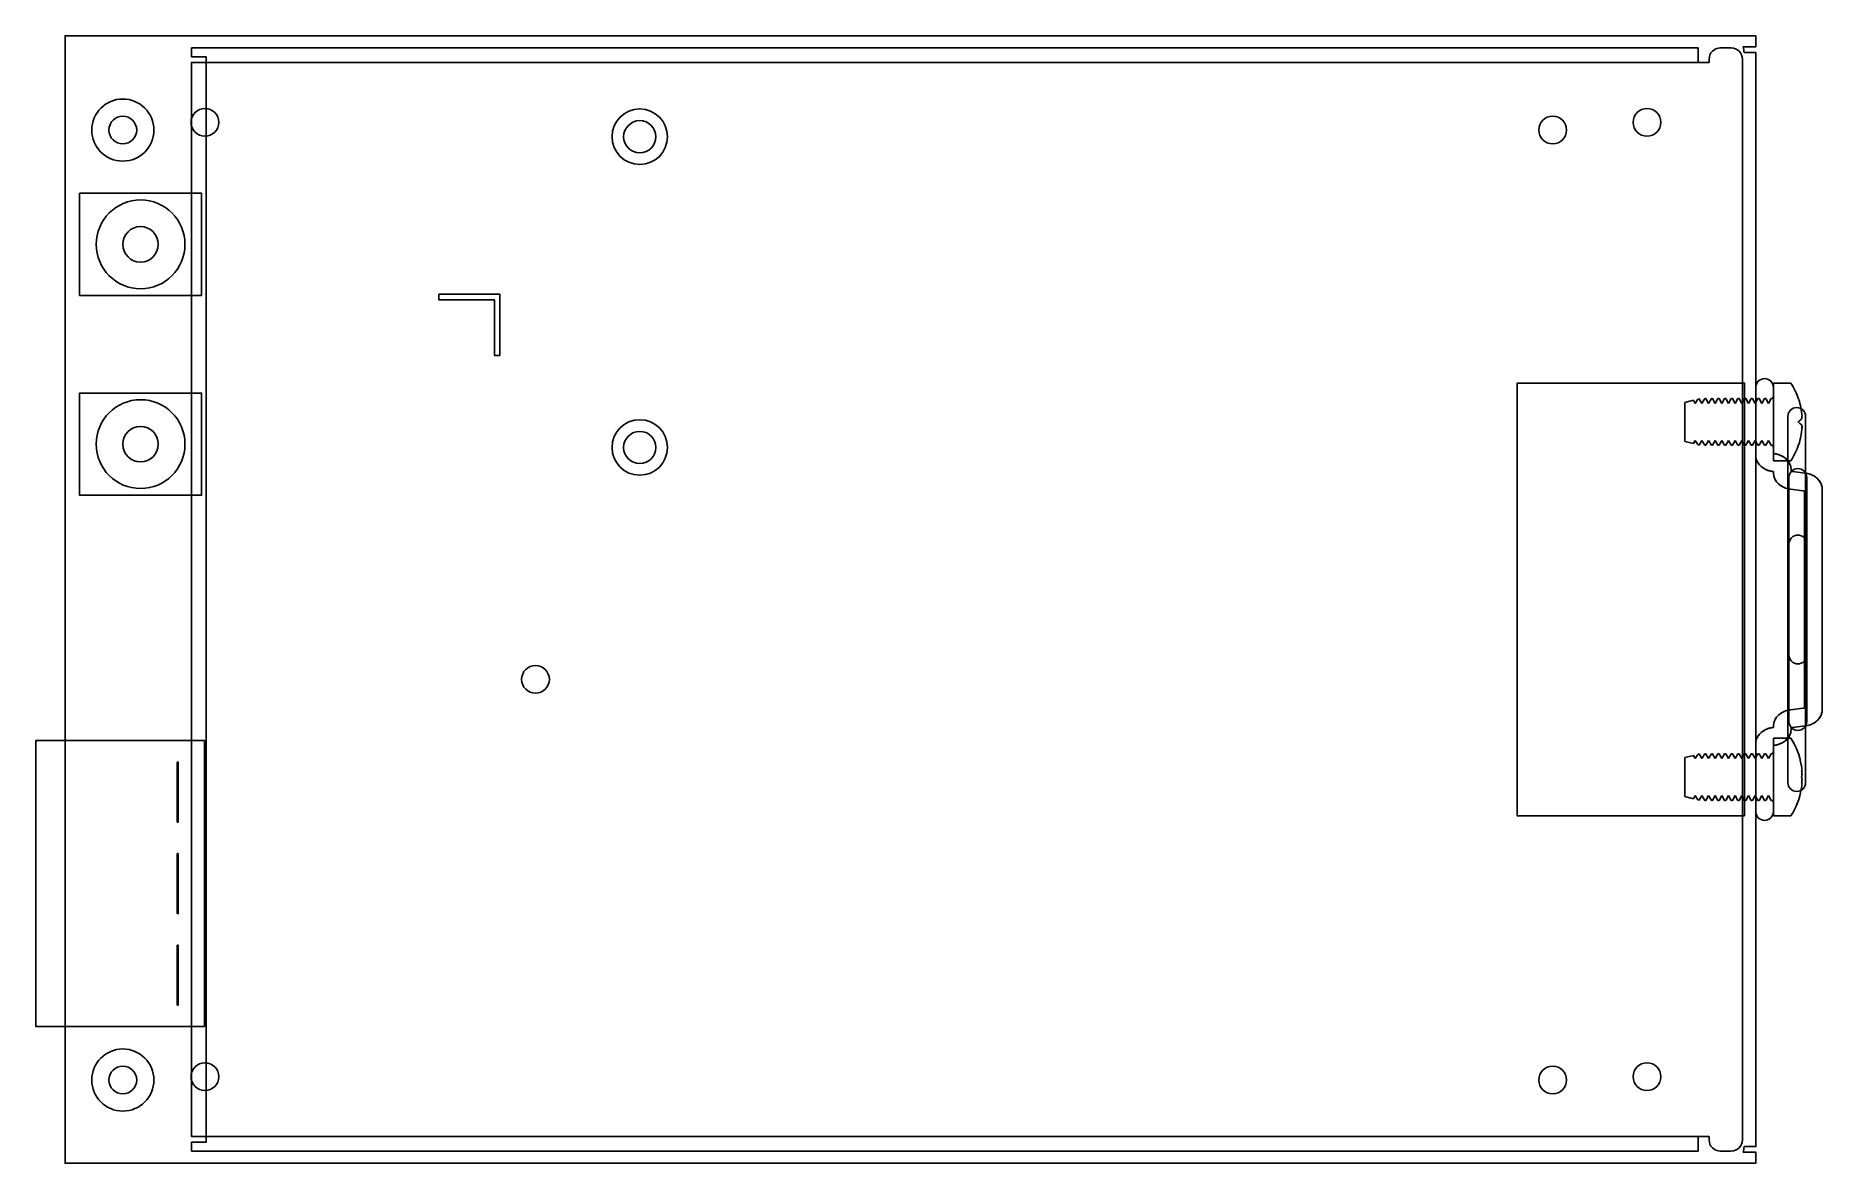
# Model space of a CAD drawing. Header units: millimetres. Extents: x -79 to 82, y -51 to 51.
import ezdxf

# ---------------------------------------------------------------- set-up
doc = ezdxf.new("R2010")
doc.units = ezdxf.units.MM
doc.layers.get('0').update_dxf_attribs({"linetype": 'CONTINUOUS'})

msp = doc.modelspace()

# ---------------------------------------------------------------- linework, layer by layer
for p, q in [((77.8, 19.44), (77.8, 19.5)), ((77.8, 19.5), (79.38, 19.5)), ((77.8, 18.3), (77.8, 19.44)), ((69.8, 17.75), (70.59, 17.95)), ((69.8, 17.75), (69.8, 14.25)), ((70.75, 17.67), (70.59, 17.95)), ((70.75, 17.67), (70.97, 18.04)), ((70.97, 18.04), (71.11, 18.08)), ((71.35, 17.67), (71.11, 18.08)), ((71.35, 17.67), (71.6, 18.1)), ((71.6, 18.1), (71.7, 18.1)), ((71.95, 17.67), (71.7, 18.1)), ((71.95, 17.67), (72.2, 18.1)), ((72.2, 18.1), (72.3, 18.1)), ((72.55, 17.67), (72.3, 18.1)), ((72.55, 17.67), (72.8, 18.1)), ((72.8, 18.1), (72.9, 18.1)), ((73.15, 17.67), (72.9, 18.1)), ((73.15, 17.67), (73.4, 18.1)), ((73.4, 18.1), (73.5, 18.1)), ((73.75, 17.67), (73.5, 18.1)), ((73.75, 17.67), (74, 18.1)), ((74, 18.1), (74.1, 18.1)), ((74.35, 17.67), (74.1, 18.1)), ((74.35, 17.67), (74.6, 18.1)), ((74.6, 18.1), (74.7, 18.1)), ((74.95, 17.67), (74.7, 18.1)), ((74.95, 17.67), (75.2, 18.1)), ((75.2, 18.1), (75.3, 18.1)), ((75.55, 17.67), (75.3, 18.1)), ((75.55, 17.67), (75.8, 18.1)), ((75.8, 18.1), (75.9, 18.1)), ((76.15, 17.67), (75.9, 18.1)), ((76.15, 17.67), (76.4, 18.1)), ((76.2, 19.1), (76.2, 14.41)), ((76.2, 19.1), (76.2, 12.9)), ((76.4, 18.1), (76.5, 18.1)), ((76.75, 17.67), (76.5, 18.1)), ((76.75, 17.67), (77, 18.1)), ((77, 18.1), (77.1, 18.1)), ((77.35, 17.67), (77.1, 18.1)), ((77.35, 17.67), (77.6, 18.1)), ((77.8, 14.41), (77.8, 19.1)), ((77.8, 13.16), (77.8, 19.1)), ((80.36, 16.51), (80.37, 16.51)), ((80.36, 15.49), (80.37, 15.49)), ((69.8, 14.25), (70.59, 14.05)), ((70.75, 14.33), (70.59, 14.05)), ((70.75, 14.33), (70.97, 13.96)), ((70.97, 13.96), (71.11, 13.92)), ((71.35, 14.33), (71.11, 13.92)), ((71.35, 14.33), (71.6, 13.9)), ((71.6, 13.9), (71.7, 13.9)), ((71.95, 14.33), (71.7, 13.9)), ((71.95, 14.33), (72.2, 13.9)), ((72.2, 13.9), (72.3, 13.9)), ((72.55, 14.33), (72.3, 13.9)), ((72.55, 14.33), (72.8, 13.9)), ((72.8, 13.9), (72.9, 13.9)), ((73.15, 14.33), (72.9, 13.9)), ((73.15, 14.33), (73.4, 13.9)), ((73.4, 13.9), (73.5, 13.9)), ((73.75, 14.33), (73.5, 13.9)), ((73.75, 14.33), (74, 13.9)), ((74, 13.9), (74.1, 13.9)), ((74.35, 14.33), (74.1, 13.9)), ((74.35, 14.33), (74.6, 13.9)), ((74.6, 13.9), (74.7, 13.9)), ((74.95, 14.33), (74.7, 13.9)), ((74.95, 14.33), (75.2, 13.9)), ((75.2, 13.9), (75.3, 13.9)), ((75.55, 14.33), (75.3, 13.9)), ((75.55, 14.33), (75.8, 13.9)), ((75.8, 13.9), (75.9, 13.9)), ((76.15, 14.33), (75.9, 13.9)), ((76.15, 14.33), (76.4, 13.9)), ((76.2, 13.19), (76.2, 14.41)), ((76.2, 13.03), (76.2, 13.19)), ((76.2, 13.03), (76.2, 12.9)), ((76.4, 13.9), (76.5, 13.9)), ((76.75, 14.33), (76.5, 13.9)), ((76.75, 14.33), (77, 13.9)), ((77, 13.9), (77.1, 13.9)), ((77.35, 14.33), (77.1, 13.9)), ((77.35, 14.33), (77.6, 13.9)), ((77.8, 14.41), (77.8, 13.19)), ((77.8, 12.5), (77.8, 13.7)), ((77.8, 13.16), (77.8, 13.19)), ((77.93, 13.13), (77.93, 13.13)), ((77.67, 11.55), (77.67, 11.55)), ((77.8, 12.5), (79.38, 12.5)), ((77.8, 11.43), (77.8, 11.51)), ((77.8, 11.43), (77.8, 11.51)), ((79.4, 11.56), (79.4, 11.64)), ((79.4, 11.56), (79.4, 11.64)), ((80.67, 11.39), (79.53, 11.53)), ((80.67, 11.39), (79.53, 11.53)), ((80.47, 9.8), (79.33, 9.94)), ((80.47, 9.8), (79.33, 9.94)), ((80.6, 3.41), (80.6, 9.77)), ((80.6, 9.77), (80.6, 3.41)), ((82.2, 3.41), (82.2, 9.9)), ((82.2, 9.9), (82.2, 3.41)), ((80.6, 3.41), (80.6, -3.41)), ((80.6, -3.41), (80.6, 3.41)), ((82.2, -3.41), (82.2, 3.41)), ((82.2, 3.41), (82.2, -3.41)), ((80.6, -9.77), (80.6, -3.41)), ((80.6, -3.41), (80.6, -9.77)), ((82.2, -9.9), (82.2, -3.41)), ((82.2, -3.41), (82.2, -9.9)), ((80.47, -9.8), (79.33, -9.94)), ((80.47, -9.8), (79.33, -9.94)), ((77.67, -11.55), (77.67, -11.55)), ((77.8, -11.43), (77.8, -11.51)), ((77.8, -11.43), (77.8, -11.51)), ((77.8, -13.7), (77.8, -12.5)), ((77.8, -12.5), (79.38, -12.5)), ((79.4, -11.56), (79.4, -11.64)), ((79.4, -11.56), (79.4, -11.64)), ((80.67, -11.39), (79.53, -11.53)), ((80.67, -11.39), (79.53, -11.53)), ((69.8, -14.25), (70.59, -14.05)), ((69.8, -14.25), (69.8, -15.28)), ((70.75, -14.33), (70.59, -14.05)), ((70.75, -14.33), (70.97, -13.96)), ((70.97, -13.96), (71.11, -13.92)), ((71.35, -14.33), (71.11, -13.92)), ((71.35, -14.33), (71.6, -13.9)), ((71.6, -13.9), (71.7, -13.9)), ((71.95, -14.33), (71.7, -13.9)), ((71.95, -14.33), (72.2, -13.9)), ((72.2, -13.9), (72.3, -13.9)), ((72.55, -14.33), (72.3, -13.9)), ((72.55, -14.33), (72.8, -13.9)), ((72.8, -13.9), (72.9, -13.9)), ((73.15, -14.33), (72.9, -13.9)), ((73.15, -14.33), (73.4, -13.9)), ((73.4, -13.9), (73.5, -13.9)), ((73.75, -14.33), (73.5, -13.9)), ((73.75, -14.33), (74, -13.9)), ((74, -13.9), (74.1, -13.9)), ((74.35, -14.33), (74.1, -13.9)), ((74.35, -14.33), (74.6, -13.9)), ((74.6, -13.9), (74.7, -13.9)), ((74.95, -14.33), (74.7, -13.9)), ((74.95, -14.33), (75.2, -13.9)), ((75.2, -13.9), (75.3, -13.9)), ((75.55, -14.33), (75.3, -13.9)), ((75.55, -14.33), (75.8, -13.9)), ((75.8, -13.9), (75.9, -13.9)), ((76.15, -14.33), (75.9, -13.9)), ((76.15, -14.33), (76.4, -13.9)), ((76.2, -12.9), (76.2, -13.03)), ((76.2, -12.9), (76.2, -19.1)), ((76.2, -13.03), (76.2, -13.19)), ((76.2, -14.41), (76.2, -13.19)), ((76.2, -14.41), (76.2, -19.1)), ((76.4, -13.9), (76.5, -13.9)), ((76.75, -14.33), (76.5, -13.9)), ((76.75, -14.33), (77, -13.9)), ((77, -13.9), (77.1, -13.9)), ((77.35, -14.33), (77.1, -13.9)), ((77.35, -14.33), (77.6, -13.9)), ((77.8, -13.16), (77.8, -13.19)), ((77.8, -19.1), (77.8, -13.16)), ((77.8, -13.19), (77.8, -14.41)), ((77.8, -19.1), (77.8, -14.41)), ((77.93, -13.13), (77.93, -13.13)), ((69.8, -15.28), (69.8, -17.75)), ((80.33, -15.42), (80.37, -15.42)), ((70.75, -17.67), (70.59, -17.95)), ((70.75, -17.67), (70.97, -18.04)), ((71.35, -17.67), (71.11, -18.08)), ((71.35, -17.67), (71.6, -18.1)), ((71.95, -17.67), (71.7, -18.1)), ((71.95, -17.67), (72.2, -18.1)), ((72.55, -17.67), (72.3, -18.1)), ((72.55, -17.67), (72.8, -18.1)), ((73.15, -17.67), (72.9, -18.1)), ((73.15, -17.67), (73.4, -18.1)), ((73.75, -17.67), (73.5, -18.1)), ((73.75, -17.67), (74, -18.1)), ((74.35, -17.67), (74.1, -18.1)), ((74.35, -17.67), (74.6, -18.1)), ((74.95, -17.67), (74.7, -18.1)), ((74.95, -17.67), (75.2, -18.1)), ((75.55, -17.67), (75.3, -18.1)), ((75.55, -17.67), (75.8, -18.1)), ((76.15, -17.67), (75.9, -18.1)), ((76.15, -17.67), (76.4, -18.1)), ((76.75, -17.67), (76.5, -18.1)), ((76.75, -17.67), (77, -18.1)), ((77.35, -17.67), (77.1, -18.1)), ((77.35, -17.67), (77.6, -18.1)), ((80.33, -16.58), (80.37, -16.58)), ((69.8, -17.75), (70.59, -17.95)), ((70.97, -18.04), (71.11, -18.08)), ((71.6, -18.1), (71.7, -18.1)), ((72.2, -18.1), (72.3, -18.1)), ((72.8, -18.1), (72.9, -18.1)), ((73.4, -18.1), (73.5, -18.1)), ((74, -18.1), (74.1, -18.1)), ((74.6, -18.1), (74.7, -18.1)), ((75.2, -18.1), (75.3, -18.1)), ((75.8, -18.1), (75.9, -18.1)), ((76.4, -18.1), (76.5, -18.1)), ((77, -18.1), (77.1, -18.1)), ((77.8, -19.19), (77.8, -18.3)), ((77.8, -19.5), (77.8, -19.19)), ((77.8, -19.5), (79.38, -19.5))]:
    msp.add_line(p, q)
for points in [[(76.2, 50.8), (75.2, 50.8), (74.7, 50.8), (-76.2, 50.8), (-76.2, 49.3), (-76.2, -49.3), (-76.2, -50.8), (74.7, -50.8), (75.2, -50.8), (76.2, -50.8), (76.2, -49.8), (75.2, -49.8), (75.06, -49.8, 0.085164), (75.15, -49.3), (76.2, -49.3), (76.2, -19.5), (76.2, -19.04), (76.2, -18.5), (76.2, -17.5), (76.2, 17.5), (76.2, 18.5), (76.2, 19.04), (76.2, 19.5), (76.2, 49.3), (75.15, 49.3, 0.085164), (75.06, 49.8), (75.2, 49.8), (76.2, 49.8)], [(48, 49.7), (-47.8, 49.7), (-48.8, 49.7), (-63.8, 49.7), (-64.8, 49.7), (-64.8, 48.9), (-63.8, 48.9), (-63.5, 48.9), (-63.5, 48.4), (-64, 48.4), (-64.8, 48.4), (-64.8, 47.4), (-64.8, -47.4), (-64.8, -48.4), (-64, -48.4), (-63.5, -48.4), (-63.5, -48.9), (-63.8, -48.9), (-64.8, -48.9), (-64.8, -49.7), (-63.8, -49.7), (-48.8, -49.7), (-47.8, -49.7), (48, -49.7), (49, -49.7), (56.5, -49.7), (57.5, -49.7), (70, -49.7), (71, -49.7), (71, -48.9), (71, -48.4), (72, -48.4), (72, -48.7, 0.414214), (73, -49.7), (74, -49.7, 0.414214), (75, -48.7), (75, 48.7, 0.414214), (74, 49.7), (73, 49.7, 0.414214), (72, 48.7), (72, 48.4), (71, 48.4), (71, 48.9), (71, 49.7), (70, 49.7), (57.5, 49.7), (56.5, 49.7), (49, 49.7)], [(73, -49.7), (74, -49.7, 0.414214), (75, -48.7), (75, 48.7, 0.414214), (74, 49.7), (73, 49.7, 0.414214), (72, 48.7), (72, 48.4), (71, 48.4), (-63.5, 48.4), (-63.5, -48.4), (71, -48.4), (72, -48.4), (72, -48.7, 0.414214)], [(79.1, -16.5, 1), (80.7, -16.5), (80.7, 16.5, 1), (79.1, 16.5)], [(79.2, -11, 1), (80.8, -11), (80.8, 11, 1), (79.2, 11)], [(79.2, -5, 1), (80.8, -5), (80.8, 5, 1), (79.2, 5)]]:
    msp.add_lwpolyline(points, format="xyb", close=True)
for points in [[(-63.9, 28.7), (-63.9, 30.3), (-63.9, 33.7), (-63.9, 35.3), (-63.9, 36.6), (-64.9, 36.6), (-65.1, 36.6), (-73.7, 36.6), (-73.9, 36.6), (-74.9, 36.6), (-74.9, 35.3), (-74.9, 33.7), (-74.9, 30.3), (-74.9, 28.7), (-74.9, 27.4), (-73.9, 27.4), (-73.7, 27.4), (-65.1, 27.4), (-64.9, 27.4), (-63.9, 27.4)], [(-37.5, 22), (-37.5, 27), (-42.5, 27), (-42.5, 27.5), (-37, 27.5), (-37, 22)], [(75.2, -19.5), (75.2, -19.04), (75.2, -18.5), (75.2, -17.5), (75.2, 17.5), (75.2, 18.5), (75.2, 19.04), (75.2, 19.5), (74.7, 19.5), (54.7, 19.5), (54.7, -19.5), (74.7, -19.5)], [(-63.9, 10.7), (-63.9, 12.3), (-63.9, 15.7), (-63.9, 17.3), (-63.9, 18.6), (-64.9, 18.6), (-65.1, 18.6), (-73.7, 18.6), (-73.9, 18.6), (-74.9, 18.6), (-74.9, 17.3), (-74.9, 15.7), (-74.9, 12.3), (-74.9, 10.7), (-74.9, 9.4), (-73.9, 9.4), (-73.7, 9.4), (-65.1, 9.4), (-64.9, 9.4), (-63.9, 9.4)], [(-63.65, -21.02), (-63.65, -13.67), (-63.65, -12.72), (-78.85, -12.72), (-78.85, -13.67), (-78.85, -21.02), (-78.85, -21.92), (-78.85, -29.27), (-78.85, -30.17), (-78.85, -37.52), (-78.85, -38.47), (-63.65, -38.47), (-63.65, -37.52), (-63.65, -30.17), (-63.65, -29.27), (-63.65, -21.92)], [(-66.1, -14.65), (-66.1, -20.05), (-66, -20.05), (-66, -14.65)], [(-66, -22.9), (-66.1, -22.9), (-66.1, -28.3), (-66, -28.3)], [(-66.1, -36.55), (-66.1, -31.15), (-66, -31.15), (-66, -36.55)]]:
    msp.add_lwpolyline(points, close=True)
for centre, radius in [((-71, 42.3), 2.8), ((-71, 42.3), 1.25), ((-63.6, 43), 1.25), ((-24.4, 41.7), 2.5), ((57.9, 42.3), 1.25), ((66.4, 43), 1.25), ((-24.4, 41.7), 1.45), ((-69.4, 32), 4), ((-69.4, 32), 1.6), ((-69.4, 14), 4), ((-24.4, 13.7), 2.5), ((-69.4, 14), 1.6), ((-24.4, 13.7), 1.45), ((-33.8, -7.2), 1.25), ((-71, -43.3), 2.8), ((-63.6, -43), 1.25), ((66.4, -43), 1.25), ((-71, -43.3), 1.25), ((57.9, -43.3), 1.25)]:
    msp.add_circle(centre, radius)
for centre, radius, start, end in [((77, 19.1), 0.8, 0, 180), ((77, 19.1), 0.8, 0, 180), ((73.9, 16), 6.5, 18.3398, 32.579), ((77.6, 18.3), 0.2, -90, 0), ((77, 12.9), 0.8, 180, 212.5898), ((77, 12.9), 0.8, 180, 212.5898), ((77.6, 13.7), 0.2, 0, 90), ((73.9, 16), 6.5, 327.421, 341.6602), ((77, -12.9), 0.8, 147.4102, 180), ((77, -12.9), 0.8, 147.4102, 180), ((73.9, -16), 6.5, 9.4167, 32.579), ((77.6, -13.7), 0.2, -90, 0), ((73.9, -16), 6.5, 327.421, 350.5833), ((77, -19.1), 0.8, -180, 0), ((77, -19.1), 0.8, -180, 0), ((77.6, -18.3), 0.2, 0, 90)]:
    msp.add_arc(centre, radius, start, end)
for centre, major_axis, ratio, start_param, end_param in [((74.57, 14.86), (5.48, 3.22), 0.161449, 6.238754, 6.248585), ((73.9, 16.08), (-6.49, 0), 0.982469, 3.209493, 3.453178), ((73.9, 16.43), (-6.49, 0), 0.186425, 2.830008, 3.073693), ((73.9, 15.92), (-6.49, 0), 0.982469, 3.209493, 3.235326), ((74.57, 15.78), (-1.95, -6.05), 0.850843, 1.873517, 1.883348), ((74.57, 16.22), (1.95, -6.05), 0.850843, 1.258245, 1.268076), ((73.9, 15.57), (-6.49, 0), 0.186425, 3.209493, 3.453178), ((73.9, 15.92), (-6.49, 0), 0.982469, 2.830008, 3.073693), ((73.9, 16.08), (-6.49, 0), 0.982469, 3.047859, 3.073693), ((77.83, 12.33), (-0.099, -0.794), 0.122785, 3.139094, 3.141598), ((74.57, 17.14), (-5.48, 3.22), 0.161449, 3.176193, 3.186024), ((77.77, 12.34), (0.099, 0.794), 0.122778, 3.139088, 3.14159), ((77.77, -12.34), (0.099, -0.794), 0.122778, 3.141596, 3.144098), ((77.83, -12.33), (-0.099, 0.794), 0.122785, 3.141587, 3.144091), ((73.9, -15.82), (-6.49, 0), 0.910398, 3.209493, 3.291449), ((73.9, -15.6), (-6.49, 0), 0.413734, 2.991737, 3.073693), ((73.9, -16.4), (-6.49, 0), 0.413734, 3.209493, 3.291449), ((73.9, -16.18), (-6.49, 0), 0.910398, 3.209493, 3.271473), ((73.9, -16.18), (-6.49, 0), 0.910398, 2.991737, 3.073693), ((73.9, -15.82), (-6.49, 0), 0.910398, 3.011712, 3.073693)]:
    msp.add_ellipse(centre, major_axis=major_axis, ratio=ratio, start_param=start_param, end_param=end_param)
for points, knots in [([(77.8, 13.16), (77.81, 13.16), (77.82, 13.15), (77.85, 13.14), (77.87, 13.14), (77.9, 13.13), (77.91, 13.13), (77.93, 13.13)], [1.0382412, 1.0382412, 1.0382412, 1.0382412, 1.1451329, 1.1451329, 1.3184747, 1.3184747, 1.3959123, 1.3959123, 1.3959123, 1.3959123]), ([(77.93, 13.13), (77.9, 13.13), (77.88, 13.14), (77.84, 13.15), (77.82, 13.15), (77.8, 13.16), (77.8, 13.16), (77.8, 13.16)], [4.8869219, 4.8869219, 4.8869219, 4.8869219, 5.0655648, 5.0655648, 5.2403387, 5.2403387, 5.2449441, 5.2449441, 5.2449441, 5.2449441]), ([(77.93, 13.13), (78.07, 13.11), (78.21, 13.07), (78.47, 12.97), (78.6, 12.91), (78.85, 12.75), (78.96, 12.65), (79.16, 12.41), (79.25, 12.28), (79.36, 11.98), (79.4, 11.83), (79.4, 11.66), (79.4, 11.65), (79.4, 11.64)], [1.779276, 1.779276, 1.779276, 1.779276, 2.05174, 2.05174, 2.324203, 2.324203, 2.596666, 2.596666, 2.869129, 2.869129, 3.128728, 3.128728, 3.141593, 3.141593, 3.141593, 3.141593]), ([(79.4, 11.64), (79.4, 11.79), (79.37, 11.94), (79.28, 12.22), (79.2, 12.35), (79.02, 12.59), (78.91, 12.7), (78.67, 12.87), (78.54, 12.94), (78.27, 13.05), (78.14, 13.09), (77.97, 13.12), (77.95, 13.12), (77.93, 13.13)], [3.141593, 3.141593, 3.141593, 3.141593, 3.384026, 3.384026, 3.640157, 3.640157, 3.912601, 3.912601, 4.185045, 4.185045, 4.457489, 4.457489, 4.501234, 4.501234, 4.501234, 4.501234]), ([(76.33, 12.47), (76.37, 12.37), (76.43, 12.28), (76.58, 12.08), (76.69, 11.98), (76.93, 11.8), (77.06, 11.73), (77.33, 11.62), (77.46, 11.58), (77.63, 11.55), (77.65, 11.55), (77.67, 11.55)], [6.60264, 6.60264, 6.60264, 6.60264, 6.78175, 6.78175, 7.054195, 7.054195, 7.32664, 7.32664, 7.599085, 7.599085, 7.642833, 7.642833, 7.642833, 7.642833]), ([(77.67, 11.55), (77.53, 11.57), (77.39, 11.6), (77.13, 11.7), (77, 11.77), (76.75, 11.93), (76.64, 12.03), (76.45, 12.24), (76.38, 12.35), (76.33, 12.47)], [4.920869, 4.920869, 4.920869, 4.920869, 5.193332, 5.193332, 5.465796, 5.465796, 5.738259, 5.738259, 5.963731, 5.963731, 5.963731, 5.963731]), ([(77.67, 11.55), (77.7, 11.54), (77.72, 11.54), (77.76, 11.53), (77.78, 11.52), (77.8, 11.52), (77.8, 11.51), (77.8, 11.51)], [1.7453488, 1.7453488, 1.7453488, 1.7453488, 1.9239914, 1.9239914, 2.0987648, 2.0987648, 2.1033515, 2.1033515, 2.1033515, 2.1033515]), ([(77.8, 11.51), (77.79, 11.52), (77.78, 11.52), (77.75, 11.53), (77.73, 11.54), (77.7, 11.54), (77.69, 11.55), (77.67, 11.55)], [4.1798338, 4.1798338, 4.1798338, 4.1798338, 4.2867256, 4.2867256, 4.4600674, 4.4600674, 4.5375049, 4.5375049, 4.5375049, 4.5375049]), ([(77.8, 11.43), (77.8, 11.28), (77.83, 11.14), (77.92, 10.85), (78, 10.72), (78.18, 10.48), (78.3, 10.37), (78.54, 10.2), (78.68, 10.13), (78.95, 10.02), (79.09, 9.98), (79.27, 9.95), (79.3, 9.95), (79.33, 9.94)], [6.283185, 6.283185, 6.283185, 6.283185, 6.525619, 6.525619, 6.78175, 6.78175, 7.061003, 7.061003, 7.340255, 7.340255, 7.619508, 7.619508, 7.679449, 7.679449, 7.679449, 7.679449]), ([(79.33, 9.94), (79.18, 9.96), (79.04, 9.99), (78.76, 10.09), (78.63, 10.15), (78.37, 10.31), (78.26, 10.41), (78.05, 10.64), (77.96, 10.78), (77.84, 11.08), (77.8, 11.24), (77.8, 11.41), (77.8, 11.42), (77.8, 11.43)], [4.886922, 4.886922, 4.886922, 4.886922, 5.166175, 5.166175, 5.445427, 5.445427, 5.72468, 5.72468, 6.003933, 6.003933, 6.264362, 6.264362, 6.283185, 6.283185, 6.283185, 6.283185]), ([(79.4, 11.56), (79.41, 11.56), (79.42, 11.55), (79.45, 11.54), (79.47, 11.54), (79.5, 11.53), (79.51, 11.53), (79.53, 11.53)], [1.0382412, 1.0382412, 1.0382412, 1.0382412, 1.1452192, 1.1452192, 1.3185625, 1.3185625, 1.3962634, 1.3962634, 1.3962634, 1.3962634]), ([(79.53, 11.53), (79.5, 11.53), (79.48, 11.54), (79.44, 11.55), (79.42, 11.55), (79.4, 11.56), (79.4, 11.56), (79.4, 11.56)], [4.8869219, 4.8869219, 4.8869219, 4.8869219, 5.0655648, 5.0655648, 5.2403387, 5.2403387, 5.2449441, 5.2449441, 5.2449441, 5.2449441]), ([(80.67, 11.39), (80.82, 11.37), (80.96, 11.34), (81.24, 11.24), (81.37, 11.18), (81.63, 11.02), (81.74, 10.92), (81.95, 10.68), (82.04, 10.55), (82.16, 10.25), (82.2, 10.09), (82.2, 9.92), (82.2, 9.91), (82.2, 9.9)], [1.745329, 1.745329, 1.745329, 1.745329, 2.024582, 2.024582, 2.303835, 2.303835, 2.583087, 2.583087, 2.86234, 2.86234, 3.122769, 3.122769, 3.141593, 3.141593, 3.141593, 3.141593]), ([(82.2, 9.9), (82.2, 10.04), (82.17, 10.19), (82.08, 10.47), (82, 10.61), (81.82, 10.85), (81.7, 10.95), (81.46, 11.13), (81.32, 11.2), (81.05, 11.31), (80.91, 11.35), (80.73, 11.38), (80.7, 11.38), (80.67, 11.39)], [3.141593, 3.141593, 3.141593, 3.141593, 3.384026, 3.384026, 3.640157, 3.640157, 3.91941, 3.91941, 4.198663, 4.198663, 4.477915, 4.477915, 4.537856, 4.537856, 4.537856, 4.537856]), ([(80.47, 9.8), (80.5, 9.8), (80.52, 9.79), (80.56, 9.78), (80.58, 9.77), (80.6, 9.77), (80.6, 9.77), (80.6, 9.77)], [1.7453293, 1.7453293, 1.7453293, 1.7453293, 1.9239722, 1.9239722, 2.098746, 2.098746, 2.1033515, 2.1033515, 2.1033515, 2.1033515]), ([(80.6, 9.77), (80.59, 9.77), (80.58, 9.77), (80.55, 9.78), (80.53, 9.79), (80.5, 9.8), (80.49, 9.8), (80.47, 9.8)], [4.1798338, 4.1798338, 4.1798338, 4.1798338, 4.2868119, 4.2868119, 4.4601551, 4.4601551, 4.5378561, 4.5378561, 4.5378561, 4.5378561]), ([(79.33, -9.94), (79.18, -9.96), (79.04, -9.99), (78.76, -10.09), (78.63, -10.15), (78.37, -10.31), (78.26, -10.41), (78.05, -10.64), (77.96, -10.78), (77.84, -11.08), (77.8, -11.24), (77.8, -11.41), (77.8, -11.42), (77.8, -11.43)], [4.886922, 4.886922, 4.886922, 4.886922, 5.166175, 5.166175, 5.445427, 5.445427, 5.72468, 5.72468, 6.003933, 6.003933, 6.264362, 6.264362, 6.283185, 6.283185, 6.283185, 6.283185]), ([(77.8, -11.43), (77.8, -11.28), (77.83, -11.14), (77.92, -10.85), (78, -10.72), (78.18, -10.48), (78.3, -10.37), (78.54, -10.2), (78.68, -10.13), (78.95, -10.02), (79.09, -9.98), (79.27, -9.95), (79.3, -9.95), (79.33, -9.94)], [0, 0, 0, 0, 0.242433, 0.242433, 0.498565, 0.498565, 0.777817, 0.777817, 1.05707, 1.05707, 1.336323, 1.336323, 1.396263, 1.396263, 1.396263, 1.396263]), ([(80.6, -9.77), (80.59, -9.77), (80.58, -9.77), (80.55, -9.78), (80.53, -9.79), (80.5, -9.8), (80.49, -9.8), (80.47, -9.8)], [4.1798338, 4.1798338, 4.1798338, 4.1798338, 4.2868119, 4.2868119, 4.4601551, 4.4601551, 4.5378561, 4.5378561, 4.5378561, 4.5378561]), ([(80.47, -9.8), (80.5, -9.8), (80.52, -9.79), (80.56, -9.78), (80.58, -9.77), (80.6, -9.77), (80.6, -9.77), (80.6, -9.77)], [1.7453293, 1.7453293, 1.7453293, 1.7453293, 1.9239722, 1.9239722, 2.098746, 2.098746, 2.1033515, 2.1033515, 2.1033515, 2.1033515]), ([(82.2, -9.9), (82.2, -10.04), (82.17, -10.19), (82.08, -10.47), (82, -10.61), (81.82, -10.85), (81.7, -10.95), (81.46, -11.13), (81.32, -11.2), (81.05, -11.31), (80.91, -11.35), (80.73, -11.38), (80.7, -11.38), (80.67, -11.39)], [3.141593, 3.141593, 3.141593, 3.141593, 3.384026, 3.384026, 3.640157, 3.640157, 3.91941, 3.91941, 4.198663, 4.198663, 4.477915, 4.477915, 4.537856, 4.537856, 4.537856, 4.537856]), ([(80.67, -11.39), (80.82, -11.37), (80.96, -11.34), (81.24, -11.24), (81.37, -11.18), (81.63, -11.02), (81.74, -10.92), (81.95, -10.68), (82.04, -10.55), (82.16, -10.25), (82.2, -10.09), (82.2, -9.92), (82.2, -9.91), (82.2, -9.9)], [1.745329, 1.745329, 1.745329, 1.745329, 2.024582, 2.024582, 2.303835, 2.303835, 2.583087, 2.583087, 2.86234, 2.86234, 3.122769, 3.122769, 3.141593, 3.141593, 3.141593, 3.141593]), ([(77.67, -11.55), (77.53, -11.57), (77.39, -11.6), (77.13, -11.7), (77, -11.77), (76.75, -11.93), (76.64, -12.03), (76.45, -12.24), (76.38, -12.35), (76.33, -12.47)], [4.923435, 4.923435, 4.923435, 4.923435, 5.193332, 5.193332, 5.465796, 5.465796, 5.738259, 5.738259, 5.963731, 5.963731, 5.963731, 5.963731]), ([(76.33, -12.47), (76.37, -12.37), (76.43, -12.28), (76.58, -12.08), (76.69, -11.98), (76.93, -11.8), (77.06, -11.73), (77.33, -11.62), (77.46, -11.58), (77.63, -11.55), (77.65, -11.55), (77.67, -11.55)], [0.319455, 0.319455, 0.319455, 0.319455, 0.498565, 0.498565, 0.77101, 0.77101, 1.043455, 1.043455, 1.3159, 1.3159, 1.362225, 1.362225, 1.362225, 1.362225]), ([(77.8, -11.51), (77.79, -11.52), (77.78, -11.52), (77.75, -11.53), (77.73, -11.54), (77.7, -11.54), (77.69, -11.55), (77.67, -11.55)], [4.1798338, 4.1798338, 4.1798338, 4.1798338, 4.2867256, 4.2867256, 4.4600674, 4.4600674, 4.5375049, 4.5375049, 4.5375049, 4.5375049]), ([(77.67, -11.55), (77.7, -11.54), (77.72, -11.54), (77.76, -11.53), (77.78, -11.52), (77.8, -11.52), (77.8, -11.51), (77.8, -11.51)], [1.7453488, 1.7453488, 1.7453488, 1.7453488, 1.9239914, 1.9239914, 2.0987648, 2.0987648, 2.1033515, 2.1033515, 2.1033515, 2.1033515]), ([(79.4, -11.64), (79.4, -11.79), (79.37, -11.94), (79.28, -12.22), (79.2, -12.35), (79.02, -12.59), (78.91, -12.7), (78.67, -12.87), (78.54, -12.94), (78.27, -13.05), (78.14, -13.09), (77.97, -13.12), (77.95, -13.12), (77.93, -13.13)], [3.141593, 3.141593, 3.141593, 3.141593, 3.384026, 3.384026, 3.640157, 3.640157, 3.912601, 3.912601, 4.185045, 4.185045, 4.457489, 4.457489, 4.503813, 4.503813, 4.503813, 4.503813]), ([(77.93, -13.13), (78.07, -13.11), (78.21, -13.07), (78.47, -12.97), (78.6, -12.91), (78.85, -12.75), (78.96, -12.65), (79.16, -12.41), (79.25, -12.28), (79.36, -11.98), (79.4, -11.83), (79.4, -11.66), (79.4, -11.65), (79.4, -11.64)], [1.781842, 1.781842, 1.781842, 1.781842, 2.05174, 2.05174, 2.324203, 2.324203, 2.596666, 2.596666, 2.869129, 2.869129, 3.128728, 3.128728, 3.141593, 3.141593, 3.141593, 3.141593]), ([(79.53, -11.53), (79.5, -11.53), (79.48, -11.54), (79.44, -11.55), (79.42, -11.55), (79.4, -11.56), (79.4, -11.56), (79.4, -11.56)], [4.8869219, 4.8869219, 4.8869219, 4.8869219, 5.0655648, 5.0655648, 5.2403387, 5.2403387, 5.2449441, 5.2449441, 5.2449441, 5.2449441]), ([(79.4, -11.56), (79.41, -11.56), (79.42, -11.55), (79.45, -11.54), (79.47, -11.54), (79.5, -11.53), (79.51, -11.53), (79.53, -11.53)], [1.0382412, 1.0382412, 1.0382412, 1.0382412, 1.1452192, 1.1452192, 1.3185625, 1.3185625, 1.3962634, 1.3962634, 1.3962634, 1.3962634]), ([(77.93, -13.13), (77.9, -13.13), (77.88, -13.14), (77.84, -13.15), (77.82, -13.15), (77.8, -13.16), (77.8, -13.16), (77.8, -13.16)], [4.8869219, 4.8869219, 4.8869219, 4.8869219, 5.0655648, 5.0655648, 5.2403387, 5.2403387, 5.2449441, 5.2449441, 5.2449441, 5.2449441]), ([(77.8, -13.16), (77.81, -13.16), (77.82, -13.15), (77.85, -13.14), (77.87, -13.14), (77.9, -13.13), (77.91, -13.13), (77.93, -13.13)], [1.0382412, 1.0382412, 1.0382412, 1.0382412, 1.1451329, 1.1451329, 1.3184747, 1.3184747, 1.3959123, 1.3959123, 1.3959123, 1.3959123])]:
    msp.add_open_spline(points, degree=3, knots=knots)

doc.saveas('drawing.dxf')
